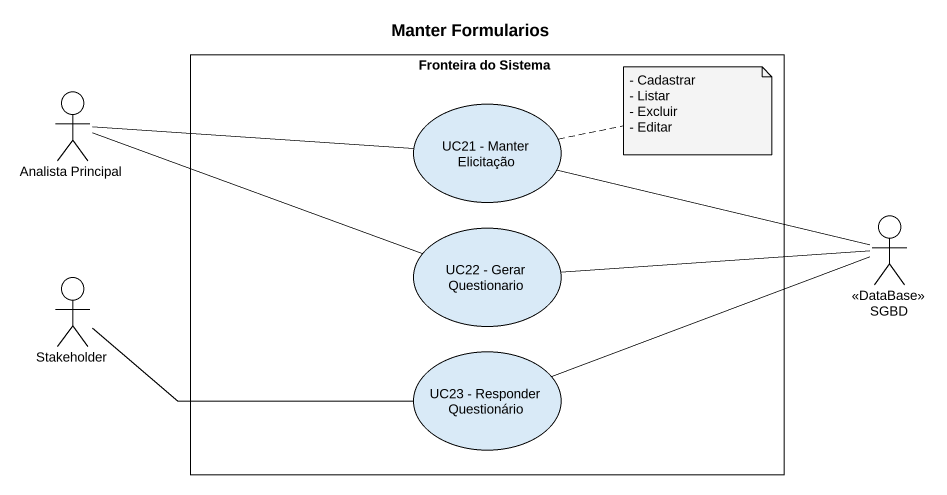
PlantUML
@startuml
title Manter Formularios
rectangle "Fronteira do Sistema" as Fronteira_do_Sistema {
  usecase "UC21 - Manter Elicitação" as UC21_Manter_Elicitação
  usecase "UC22 - Gerar Questionario" as UC22_Gerar_Questionario
  usecase "UC23 - Responder Questionário" as UC23_Responder_Questionário
}
actor "Analista Principal" as Analista_Principal
actor SGBD <<DataBase>>
actor Stakeholder
Analista_Principal -right- UC21_Manter_Elicitação
Analista_Principal -right- UC22_Gerar_Questionario
UC21_Manter_Elicitação -right- SGBD
UC22_Gerar_Questionario -right- SGBD
Stakeholder -right- UC23_Responder_Questionário
UC23_Responder_Questionário -right- SGBD
note right of UC21_Manter_Elicitação
  - Cadastrar
  - Listar
  - Excluir
  - Editar
end note
@enduml
